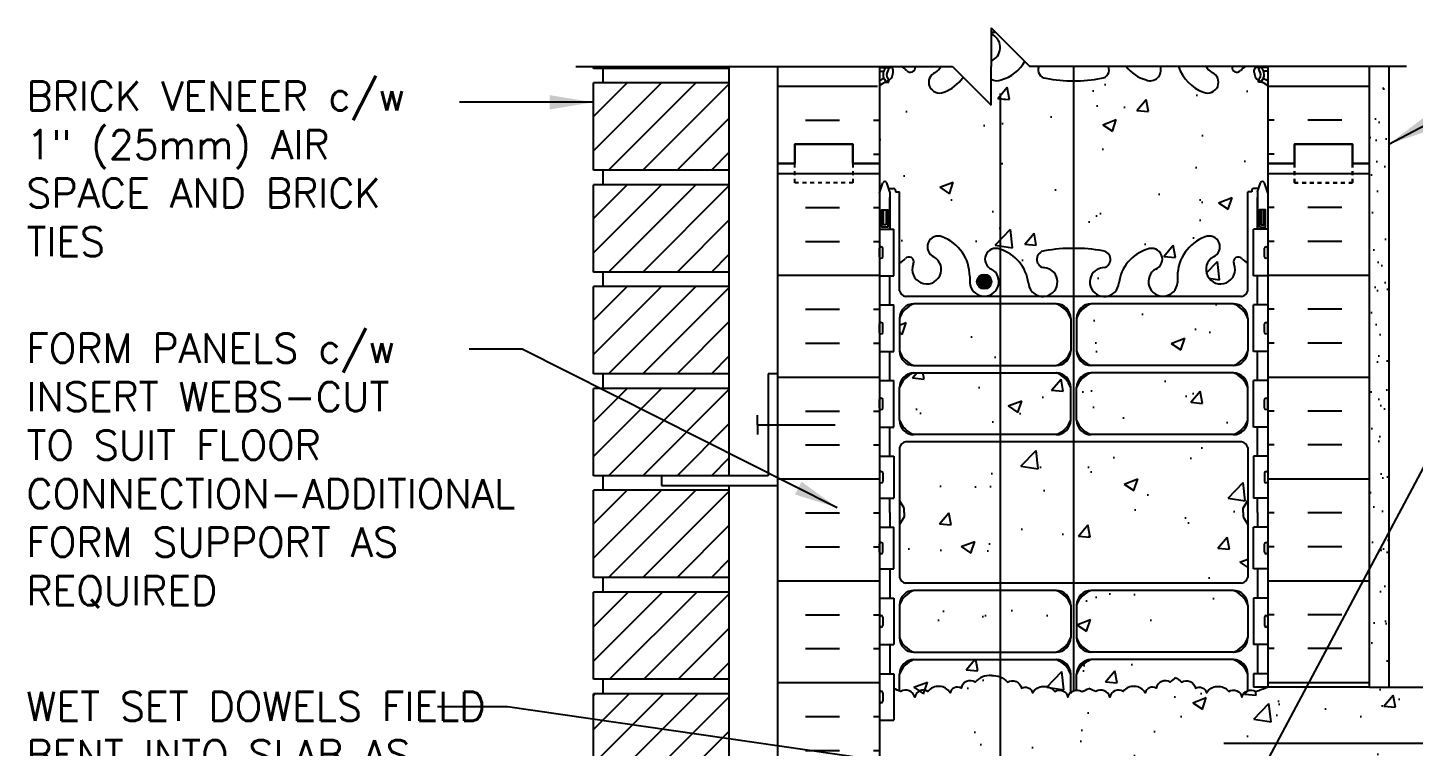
# Model space of a CAD drawing. Header units: inches. Extents: x 194.3 to 290.5, y 113.3 to 190.2.
# Drawn here: x 236.71 to 272.41, y 171.32 to 189.84 of the extents above; entities that cross this region are included whole.
import ezdxf

# ---------------------------------------------------------------- set-up
doc = ezdxf.new("R2010")
doc.units = ezdxf.units.IN
doc.header["$LTSCALE"] = 0.5
doc.header["$MEASUREMENT"] = 0
doc.linetypes.add('DASHED2', pattern=[0.375, 0.25, -0.125])
for name, color, linetype in [('HATCH', 12, 'Continuous'), ('line25', 2, 'Continuous'), ('LINE3', 3, 'Continuous'), ('LINE50', 5, 'Continuous'), ('LINE9', 9, 'Continuous'), ('TEXT', 4, 'Continuous'), ('Web_Edge', 9, 'Continuous')]:
    doc.layers.add(name, color=color, linetype=linetype)
doc.styles.add('DIM', font='romans.shx', dxfattribs={"width": 0.7})
doc.styles.add('ROMANS', font='romans.shx', dxfattribs={"height": 0.75})
doc.styles.get("Standard").update_dxf_attribs({"font": 'romans.shx', "height": 0.75})
doc.linetypes.add('STEEL', pattern='A,0.5,-0.2,["X",Standard,S=0.1,R=0,X=-0.1,Y=-0.05],-0.1', length=0.8)
doc.dimstyles.new('ext_12', dxfattribs={"dimscale": 12, "dimtxt": 0.09375, "dimasz": 0.09375, "dimexe": 0.09375, "dimexo": 0.0625, "dimgap": 0.0625, "dimtad": 1, "dimdec": 1, "dimzin": 3, "dimdsep": 46, "dimlunit": 4, "dimtxsty": 'DIM', "dimcen": 0.09, "dimdle": 0.09375, "dimclrt": 4, "dimadec": 0, "dimazin": 0, "dimtfac": 1, "dimtdec": 1, "dimtmove": 2, "dimatfit": 3, "dimfxl": 1, "dimfrac": 2, "dimtolj": 1, "dimtzin": 0, "dimarcsym": 0})
pattern_1 = [(45, (187.5547, -22.79926), (-0.4419417, 0.4419417), [])]

msp = doc.modelspace()

# ---------------------------------------------------------------- hatches: boundary and pattern name
at = {"layer": 'HATCH'}
h = msp.add_hatch(dxfattribs=at)
h.set_pattern_fill('AR-CONC', color=256, scale=0.5)
h.set_pattern_definition([(50, (0, 0), (3.5863, -0.31376), [0.375, -4.125]), (355, (0, 0), (-0.693757, 3.76096), [0.3, -3.3]), (100.4514, (0.299, -0.026), (2.892544, 3.4472), [0.3187, -3.50571]), (46.1842, (0, 1), (5.336207, -0.827596), [0.5625, -6.1875]), (96.6356, (0.4447, 0.931), (4.67331, 4.87059), [0.47805, -5.25857]), (351.1842, (0, 1), (4.67331, 4.87059), [0.45, -4.95]), (21, (0.5, 0.75), (2.984535, -2.013094), [0.375, -4.125]), (326, (0.5, 0.75), (1.216577, 3.62575), [0.3, -3.3]), (71.4514, (0.7487, 0.5822), (4.201112, 1.612656), [0.3187, -3.50571]), (37.5, (0, 0), (0.0607993, 1.6644693), [0, -3.26, 0, -3.35, 0, -3.3125]), (7.5, (0, 0), (1.315348, 1.972059), [0, -1.91, 0, -3.185, 0, -1.2625]), (327.5, (-1.115, 0), (2.669112, -0.1127744), [0, -1.25, 0, -3.9, 0, -5.175]), (317.5, (-1.615, 0), (2.915931, 0.500525), [0, -1.625, 0, -2.59, 0, -3.675])])
h.paths.add_polyline_path([(268.662, 188.344, 0.08841), (268.516, 188.441), (268.426, 188.441), (268.426, 188.483, -0.249069), (268.316, 188.69), (268.316, 188.758, -0.414214), (268.379, 188.82), (268.426, 188.82), (268.426, 188.844), (268.099, 188.844, 0.097816), (267.963, 188.739, -0.764001), (267.746, 188.844), (267.079, 188.844, 0.143503), (267.225, 188.692, -1), (267.011, 188.181, -0.223023), (266.363, 188.844), (265.897, 188.844, -0.648279), (265.528, 188.498, -0.153931), (265.012, 188.844), (264.559, 188.844, -0.507939), (264.376, 188.539, -0.047544), (263.662, 188.475, -0.047544), (262.948, 188.539, -0.507939), (262.765, 188.844), (262.537, 188.844), (262.403, 188.978, -0.19424), (261.796, 188.498, -0.249211), (261.537, 188.522), (261.537, 187.844), (260.816, 188.565, -0.148242), (260.313, 188.181, -1), (260.099, 188.692, 0.143503), (260.245, 188.844), (259.578, 188.844, -0.763977), (259.361, 188.739, 0.09782), (259.226, 188.844), (258.898, 188.844), (258.898, 188.82), (258.946, 188.82, -0.414214), (259.008, 188.758), (259.008, 188.69, -0.249069), (258.898, 188.483), (258.898, 188.441), (258.808, 188.441, 0.088416), (258.662, 188.344), (258.662, 186.344), (258.662, 185.585), (258.747, 185.845, -0.6), (258.847, 185.845), (258.896, 185.695), (259.022, 185.695, -0.414214), (259.072, 185.645), (259.072, 185.615), (259.172, 185.615), (259.172, 183.778, 0.108933), (259.325, 183.891, -0.8344), (259.536, 183.766), (259.525, 183.744, 2.155404), (260.063, 183.939, -1), (260.277, 184.45, -0.311223), (260.986, 183.434), (260.985, 183.269, 1.661382), (261.546, 183.622, -1), (261.76, 184.133, -0.30095), (262.496, 183.26, 1.661382), (263.057, 183.613, 0.055617), (262.878, 183.659, -0.843243), (262.912, 184.091, -0.049932), (263.662, 184.156, -0.049932), (264.412, 184.091, -0.843243), (264.446, 183.659, 0.055617), (264.267, 183.613, 1.661382), (264.828, 183.26, -0.30095), (265.564, 184.133, -1), (265.778, 183.622, 1.661382), (266.339, 183.269), (266.338, 183.434, -0.311223), (267.047, 184.45, -1), (267.261, 183.939, 2.155404), (267.8, 183.744), (267.788, 183.766, -0.834375), (267.999, 183.891, 0.10894), (268.152, 183.778), (268.152, 185.615), (268.252, 185.615), (268.252, 185.645, -0.414214), (268.302, 185.695), (268.428, 185.695), (268.477, 185.845, -0.6), (268.577, 185.845), (268.662, 185.585), (268.662, 186.344)])
h.paths.add_polyline_path([(263.586, 182.351, 0.225652), (263.211, 182.726), (259.547, 182.726, 0.225652), (259.172, 182.351), (259.172, 181.51, 0.225652), (259.547, 181.135), (263.211, 181.135, 0.225652), (263.586, 181.51)])
h.paths.add_polyline_path([(263.586, 180.569, 0.225652), (263.211, 180.944), (259.547, 180.944, 0.225652), (259.172, 180.569), (259.172, 179.728, 0.225652), (259.547, 179.353), (263.211, 179.353, 0.225652), (263.586, 179.728)])
h.paths.add_polyline_path([(268.152, 180.569, 0.225652), (267.777, 180.944), (264.113, 180.944, 0.225652), (263.738, 180.569), (263.738, 179.728, 0.225652), (264.113, 179.353), (267.777, 179.353, 0.225652), (268.152, 179.728)])
h.paths.add_polyline_path([(268.152, 182.351, 0.225652), (267.777, 182.726), (264.113, 182.726, 0.225652), (263.738, 182.351), (263.738, 181.51, 0.225652), (264.113, 181.135), (267.777, 181.135, 0.225652), (268.152, 181.51)])
h.paths.add_polyline_path([(268.152, 177.656), (268.152, 179.018, 0.268138), (267.991, 179.166), (259.333, 179.166, 0.268156), (259.172, 179.018), (259.172, 177.656), (259.292, 177.456), (259.292, 177.344), (259.292, 177.232), (259.172, 177.032), (259.172, 175.67, 0.268156), (259.333, 175.522), (267.991, 175.522, 0.268138), (268.152, 175.67), (268.152, 177.032), (268.032, 177.232), (268.032, 177.344), (268.032, 177.456)])
h.paths.add_polyline_path([(263.586, 174.96, 0.225652), (263.211, 175.335), (259.547, 175.335, 0.225652), (259.172, 174.96), (259.172, 174.119, 0.225652), (259.547, 173.744), (263.211, 173.744, 0.225652), (263.586, 174.119)])
h.paths.add_polyline_path([(263.211, 173.553), (259.547, 173.553, 0.225652), (259.172, 173.178), (259.172, 172.743, 0.006406), (259.206, 172.73, -0.520567), (259.566, 172.587, -0.520567), (259.908, 172.734, -0.520567), (260.48, 172.695, -0.520567), (260.762, 172.816, -0.520567), (261.124, 172.971, -0.230831), (261.541, 173.145, -0.230831), (261.959, 172.971, -0.520567), (262.32, 172.816, -0.520567), (262.602, 172.695, -0.520567), (263.175, 172.734, -0.520567), (263.516, 172.587, -0.14928), (263.586, 172.706), (263.586, 173.178, 0.225652)])
h.paths.add_polyline_path([(268.152, 174.96, 0.225652), (267.777, 175.335), (264.113, 175.335, 0.225652), (263.738, 174.96), (263.738, 174.119, 0.225652), (264.113, 173.744), (267.777, 173.744, 0.225652), (268.152, 174.119)])
h.paths.add_polyline_path([(267.777, 173.553), (264.113, 173.553, 0.225652), (263.738, 173.178), (263.738, 172.769, -0.154662), (263.876, 172.73, 0.034183), (264.055, 172.809, 0.034183), (264.235, 172.73, -0.520567), (264.594, 172.587, -0.520567), (264.936, 172.734, -0.520567), (265.508, 172.695, -0.520567), (265.79, 172.816, -0.520567), (266.152, 172.971, -0.090418), (266.297, 173.086, -0.090418), (266.442, 172.971, -0.520567), (266.804, 172.816, -0.520567), (267.086, 172.695, -0.520567), (267.658, 172.734, -0.520567), (268, 172.587, -0.256023), (268.152, 172.756), (268.152, 173.178, 0.225652)])
h.paths.add_polyline_path([(279.725, 171.594), (279.725, 172.844), (271.287, 172.844), (268.662, 172.844, 0.013426), (268.36, 172.73, 0.520567), (268, 172.587, 0.520567), (267.658, 172.734, 0.520567), (267.086, 172.695, 0.520567), (266.804, 172.816, 0.520567), (266.442, 172.971, 0.090418), (266.297, 173.086, 0.090418), (266.152, 172.971, 0.520567), (265.79, 172.816, 0.520567), (265.508, 172.695, 0.520567), (264.936, 172.734, 0.520567), (264.594, 172.587, 0.520567), (264.235, 172.73, -0.034183), (264.055, 172.809, -0.034183), (263.876, 172.73, 0.520567), (263.516, 172.587, 0.520567), (263.175, 172.734, 0.520567), (262.602, 172.695, 0.520567), (262.32, 172.816, 0.520567), (261.959, 172.971, 0.230831), (261.541, 173.145, 0.230831), (261.124, 172.971, 0.520567), (260.762, 172.816, 0.520567), (260.48, 172.695, 0.520567), (259.908, 172.734, 0.520567), (259.566, 172.587, 0.520567), (259.206, 172.73, -0.034183), (259.027, 172.809), (259.027, 171.989), (258.662, 171.989), (258.662, 171.239), (259.027, 171.239), (259.027, 170.039), (258.662, 170.039), (258.662, 168.936, -0.245058), (258.839, 168.844, -0.520567), (259.466, 168.844, -0.520567), (259.938, 168.844, -0.520567), (260.401, 168.844, -0.520567), (260.755, 168.844, -0.138895), (260.917, 168.975, -0.355937), (261.381, 168.844, -0.520567), (261.853, 168.844, -0.520567), (262.316, 168.844, -0.520567), (262.671, 168.844, -0.515981), (263.028, 168.844, -0.173241), (263.162, 168.939, -0.318594), (263.427, 168.844, -0.520567), (263.849, 168.844, -0.520567), (264.476, 168.844, -0.520567), (264.948, 168.844, -0.520567), (265.411, 168.844, -0.520567), (265.765, 168.844, -0.108934), (265.867, 168.937), (265.867, 170.344), (266.117, 170.344, -0.414214), (266.367, 170.094), (266.367, 169.094, 0.414214), (266.617, 168.844), (266.681, 168.844), (266.681, 170.344), (280.475, 170.344), (280.725, 170.594), (278.725, 170.594)])
h.paths.add_polyline_path([(266.631, 168.344), (265.867, 168.344), (265.867, 168.937, 0.108934), (265.765, 168.844, 0.520567), (265.411, 168.844, 0.520567), (264.948, 168.844, 0.520567), (264.476, 168.844, 0.520567), (263.849, 168.844, 0.520567), (263.427, 168.844, 0.520567), (263.028, 168.844, 0.515981), (262.671, 168.844, 0.520567), (262.316, 168.844, 0.520567), (261.853, 168.844, 0.520567), (261.381, 168.844, 0.520567), (260.755, 168.844, 0.520567), (260.401, 168.844, 0.520567), (259.938, 168.844, 0.520567), (259.466, 168.844, 0.520567), (258.839, 168.844, 0.245058), (258.662, 168.936), (258.662, 168.344), (258.662, 166.344, 0.088416), (258.808, 166.247), (258.898, 166.247), (258.898, 166.205, -0.249069), (259.008, 165.998), (259.008, 165.93, -0.414214), (258.946, 165.868), (258.898, 165.868), (258.898, 165.798), (259.003, 165.798, 0.231736), (259.361, 165.949, -0.8344), (259.572, 165.823), (259.561, 165.802, 2.155404), (260.099, 165.996, -1), (260.313, 166.508, -0.311223), (261.022, 165.492), (261.021, 165.327, 1.661382), (261.582, 165.679, -1), (261.796, 166.19, -0.30095), (262.532, 165.318, 1.661382), (263.093, 165.671, 0.055617), (262.914, 165.716, -0.843243), (262.948, 166.149, -0.047544), (263.662, 166.214, -0.047544), (264.376, 166.149, -0.843243), (264.41, 165.716, 0.055617), (264.231, 165.671, 1.661382), (264.792, 165.318, -0.30095), (265.528, 166.19, -1), (265.742, 165.679, 1.661382), (266.303, 165.327), (266.302, 165.492, -0.20032), (266.631, 166.266)])
h.paths.add_polyline_path([(268.662, 166.844), (268.631, 166.844), (268.631, 168.344), (267.131, 168.344), (267.131, 166.529, -0.800457), (267.225, 165.996, 0.081606), (267.131, 165.92), (267.131, 165.423, 0.831459), (267.764, 165.802), (267.752, 165.823, -0.834375), (267.963, 165.949, 0.23174), (268.321, 165.798), (268.426, 165.798), (268.426, 165.868), (268.379, 165.868, -0.414214), (268.316, 165.93), (268.316, 165.998, -0.249069), (268.426, 166.205), (268.426, 166.247), (268.516, 166.247, 0.08841), (268.662, 166.344)])
h.paths.add_polyline_path([(268.662, 162.152, 0.08841), (268.516, 162.249), (268.426, 162.249), (268.426, 162.291, -0.249069), (268.316, 162.498), (268.316, 162.565, -0.414214), (268.379, 162.628), (268.426, 162.628), (268.426, 162.698), (268.321, 162.698, -0.155529), (268.145, 162.832, 0.180914), (267.728, 163.143), (266.147, 163.496, 0.054974), (265.82, 163.532), (263.662, 163.532), (261.504, 163.532, 0.054974), (261.177, 163.496), (259.596, 163.143, 0.180914), (259.179, 162.832, -0.155529), (259.003, 162.698), (258.898, 162.698), (258.898, 162.628), (258.946, 162.628, -0.414214), (259.008, 162.565), (259.008, 162.498, -0.249069), (258.898, 162.291), (258.898, 162.249), (258.808, 162.249, 0.088416), (258.662, 162.152), (258.662, 156.536, 0.088416), (258.808, 156.439), (258.898, 156.439), (258.898, 156.397, -0.249069), (259.008, 156.19), (259.008, 156.123, -0.414214), (258.946, 156.06), (258.898, 156.06), (258.898, 155.99), (259.003, 155.99, -0.155529), (259.179, 155.856, 0.180914), (259.596, 155.545), (261.177, 155.192, 0.054974), (261.504, 155.156), (263.662, 155.156), (265.82, 155.156, 0.054974), (266.147, 155.192), (267.728, 155.545, 0.180914), (268.145, 155.856, -0.155529), (268.321, 155.99), (268.426, 155.99), (268.426, 156.06), (268.379, 156.06, -0.414214), (268.316, 156.123), (268.316, 156.19, -0.249069), (268.426, 156.397), (268.426, 156.439), (268.516, 156.439, 0.08841), (268.662, 156.536)])
h.paths.add_polyline_path([(259.561, 152.886), (259.572, 152.865, -0.042992), (259.578, 152.844), (260.245, 152.844, 1.536615)])
h.paths.add_polyline_path([(261.537, 152.522, -0.539629), (261.537, 152.985), (261.537, 153.681, 0.509438), (261.021, 153.362), (261.022, 153.197, -0.155794), (260.816, 152.565), (261.537, 151.844)])
h.paths.add_polyline_path([(262.532, 153.37, -0.100816), (262.403, 152.978), (262.537, 152.844), (262.765, 152.844, -0.234755), (262.914, 152.972, 0.055617), (263.093, 153.017, 1.661382)])
h.paths.add_polyline_path([(264.792, 153.37, 1.661382), (264.231, 153.017, 0.055617), (264.41, 152.972, -0.234755), (264.559, 152.844), (265.012, 152.844, -0.140509)])
h.paths.add_polyline_path([(266.302, 153.197), (266.303, 153.362, 1.661382), (265.742, 153.009, -0.213387), (265.897, 152.844), (266.363, 152.844, -0.082475)])
h.paths.add_polyline_path([(267.079, 152.844), (267.746, 152.844, -0.042992), (267.752, 152.865), (267.764, 152.886, 1.536615)])
h = msp.add_hatch(dxfattribs=at)
h.set_pattern_fill('ANSI31', color=256, scale=5, style=0)
h.set_pattern_definition([(45, (187.5547, -9.67426), (-0.4419417, 0.4419417), [])])
h.paths.add_polyline_path([(254.787, 188.844), (251.287, 188.844), (251.287, 188.795), (254.787, 188.795)])
h = msp.add_hatch(dxfattribs=at)
h.set_pattern_fill('INSUL', color=256, scale=7, style=0)
h.set_pattern_definition([(0, (-2667.4995, -210.6654), (0, 2.625), []), (0, (-2667.4995, -209.7904), (0, 2.625), [0.875, -0.875]), (0, (-2667.4995, -208.9154), (0, 2.625), [0.875, -0.875])])
h.paths.add_polyline_path([(258.662, 188.28), (258.098, 188.844), (256.037, 188.844), (256.037, 186.344), (256.475, 186.344), (256.475, 186.844), (257.975, 186.844), (257.975, 186.344), (258.662, 186.344)])
h = msp.add_hatch(dxfattribs=at)
h.set_pattern_fill('INSUL', color=256, scale=7, style=0)
h.set_pattern_definition([(180, (3194.8236, -210.6654), (0, 2.625), []), (180, (3194.8236, -209.7904), (0, 2.625), [0.875, -0.875]), (180, (3194.8236, -208.9154), (0, 2.625), [0.875, -0.875])])
h.paths.add_polyline_path([(271.287, 188.844), (268.662, 188.844), (268.662, 186.344), (269.35, 186.344), (269.35, 186.844), (270.85, 186.844), (270.85, 186.344), (271.287, 186.344)])
h = msp.add_hatch(dxfattribs=at)
h.set_pattern_fill('AR-SAND', color=256, scale=0.5, style=0)
h.set_pattern_definition([(37.5, (146.9599, 33.3306), (-0.0314967, 0.963412), [0, -0.76, 0, -0.85, 0, -0.8125]), (7.5, (146.9599, 33.3306), (0.884888, 1.411073), [0, -0.41, 0, -0.685, 0, -0.2625]), (327.5, (146.3449, 33.3306), (1.557071, 0.0028295), [0, -0.25, 0, -0.9, 0, -1.175]), (317.5, (146.3449, 33.3306), (1.503063, 0.438838), [0, -0.125, 0, -0.59, 0, -0.675])])
h.paths.add_polyline_path([(271.787, 179.519), (271.287, 179.335), (271.287, 172.844), (271.787, 172.844)])
h.paths.add_polyline_path([(271.787, 188.844), (271.287, 188.844), (271.287, 179.844), (271.287, 179.335), (271.787, 179.519)])
h = msp.add_hatch(dxfattribs=at)
h.set_pattern_fill('ANSI31', color=256, scale=5, style=0)
h.set_pattern_definition([(45, (187.5547, -12.29926), (-0.4419417, 0.4419417), [])])
h.paths.add_polyline_path([(254.787, 188.42), (251.287, 188.42), (251.287, 186.17), (254.787, 186.17)])
h = msp.add_hatch(dxfattribs=at)
h.set_pattern_fill('INSUL', color=256, scale=7, style=0)
h.set_pattern_definition([(0, (-2667.4995, -228.6654), (0, 2.625), []), (0, (-2667.4995, -227.7904), (0, 2.625), [0.875, -0.875]), (0, (-2667.4995, -226.9154), (0, 2.625), [0.875, -0.875])])
h.paths.add_polyline_path([(256.037, 168.344), (256.475, 168.344), (256.475, 168.844), (257.975, 168.844), (257.975, 168.344), (258.662, 168.344), (258.662, 186.344), (257.975, 186.344), (257.975, 186.844), (256.475, 186.844), (256.475, 186.344), (256.037, 186.344)])
h = msp.add_hatch(dxfattribs=at)
h.set_pattern_fill('INSUL', color=256, scale=7, style=0)
h.set_pattern_definition([(180, (3194.8236, -228.6654), (0, 2.625), []), (180, (3194.8236, -227.7904), (0, 2.625), [0.875, -0.875]), (180, (3194.8236, -226.9154), (0, 2.625), [0.875, -0.875])])
h.paths.add_polyline_path([(268.662, 172.844), (271.287, 172.844), (271.287, 186.344), (270.85, 186.344), (270.85, 186.844), (269.35, 186.844), (269.35, 186.344), (268.662, 186.344)])
h = msp.add_hatch(dxfattribs=at)
h.set_pattern_fill('ANSI31', color=256, scale=5, style=0)
h.set_pattern_definition([(45, (187.5547, -14.92426), (-0.4419417, 0.4419417), [])])
h.paths.add_polyline_path([(254.787, 185.795), (251.287, 185.795), (251.287, 183.545), (254.787, 183.545)])
h = msp.add_hatch(dxfattribs=at)
h.set_pattern_fill('ANSI31', color=256, scale=5, style=0)
h.set_pattern_definition([(45, (187.5547, -17.54926), (-0.4419417, 0.4419417), [])])
h.paths.add_polyline_path([(254.787, 183.17), (251.287, 183.17), (251.287, 180.92), (254.787, 180.92)])
h = msp.add_hatch(dxfattribs=at)
h.set_pattern_fill('ANSI31', color=256, scale=5, style=0)
h.set_pattern_definition([(45, (187.5547, -20.17426), (-0.4419417, 0.4419417), [])])
h.paths.add_polyline_path([(254.787, 180.545), (251.287, 180.545), (251.287, 178.295), (254.787, 178.295)])
h = msp.add_hatch(dxfattribs=at)
h.set_pattern_fill('ANSI31', color=256, scale=5, style=0)
h.set_pattern_definition(pattern_1)
h.paths.add_polyline_path([(254.787, 177.92), (251.287, 177.92), (251.287, 175.67), (254.787, 175.67)])
h = msp.add_hatch(dxfattribs=at)
h.set_pattern_fill('ANSI31', color=256, scale=5, style=0)
h.set_pattern_definition(pattern_1)
h.paths.add_polyline_path([(254.787, 173.045), (254.787, 175.295), (251.287, 175.295), (251.287, 173.045)])
h = msp.add_hatch(dxfattribs=at)
h.set_pattern_fill('ANSI31', color=256, scale=5, style=0)
h.set_pattern_definition(pattern_1)
h.paths.add_polyline_path([(254.787, 172.386), (254.787, 172.67), (251.287, 172.67), (251.287, 171.738)])
h = msp.add_hatch(dxfattribs=at)
h.set_pattern_fill('ANSI31', color=256, scale=5, style=0)
h.set_pattern_definition(pattern_1)
h.paths.add_polyline_path([(254.787, 170.42), (254.787, 172.386), (251.287, 171.738), (251.287, 170.42)])
at = {"layer": 'LINE3'}
msp.add_hatch(color=256, dxfattribs=at).paths.add_polyline_path([(261.547, 183.297, 1), (261.172, 183.297, 1)])

# ---------------------------------------------------------------- linework, layer by layer
at = {"layer": 'HATCH'}
for points in [[(261.541, 173.145, 0.230831), (261.124, 172.971, 0.520567), (260.762, 172.816, 0.520567), (260.48, 172.695, 0.520567), (259.908, 172.734, 0.520567), (259.566, 172.587, 0.520567), (259.206, 172.73, -0.034183), (259.027, 172.809, -0.034183)], [(261.541, 173.145, -0.230831), (261.959, 172.971, -0.520567), (262.32, 172.816, -0.520567), (262.602, 172.695, -0.520567), (263.175, 172.734, -0.520567), (263.516, 172.587, -0.520567), (263.876, 172.73, 0.034183), (264.055, 172.809, 0.034183)], [(266.297, 173.086, 0.090418), (266.152, 172.971, 0.520567), (265.79, 172.816, 0.520567), (265.508, 172.695, 0.520567), (264.936, 172.734, 0.520567), (264.594, 172.587, 0.520567), (264.235, 172.73, -0.034183), (264.055, 172.809)], [(266.297, 173.086, -0.090418), (266.442, 172.971, -0.520567), (266.804, 172.816, -0.520567), (267.086, 172.695, -0.520567), (267.658, 172.734, -0.520567), (268, 172.587, -0.520567), (268.36, 172.73, -0.013426), (268.662, 172.844)]]:
    msp.add_lwpolyline(points, format="xyb", dxfattribs=at)
at = {"layer": 'line25'}
for p, q in [((251.287, 188.795), (251.287, 188.844)), ((254.787, 188.795), (251.287, 188.795)), ((251.537, 188.42), (251.537, 188.795)), ((254.787, 178.295), (254.787, 188.844)), ((258.662, 188.844), (258.662, 186.344)), ((268.662, 188.844), (268.662, 186.344)), ((251.287, 186.17), (251.287, 188.42)), ((254.787, 188.42), (251.287, 188.42)), ((254.787, 186.17), (251.287, 186.17)), ((251.537, 185.795), (251.537, 186.17)), ((258.662, 186.344), (258.662, 168.344)), ((268.662, 186.344), (268.662, 172.844)), ((251.287, 183.545), (251.287, 185.795)), ((254.787, 185.795), (251.287, 185.795)), ((258.662, 184.649), (259.027, 184.649)), ((259.027, 183.449), (259.027, 184.649)), ((268.662, 184.649), (268.297, 184.649)), ((268.297, 183.449), (268.297, 184.649)), ((254.787, 183.545), (251.287, 183.545)), ((251.537, 183.17), (251.537, 183.545)), ((258.662, 183.449), (259.027, 183.449)), ((268.662, 183.449), (268.297, 183.449)), ((251.287, 180.92), (251.287, 183.17)), ((254.787, 183.17), (251.287, 183.17)), ((258.662, 182.699), (259.027, 182.699)), ((259.027, 181.499), (259.027, 182.699)), ((268.662, 182.699), (268.297, 182.699)), ((268.297, 181.499), (268.297, 182.699)), ((258.662, 181.499), (259.027, 181.499)), ((268.662, 181.499), (268.297, 181.499)), ((254.787, 180.92), (251.287, 180.92)), ((251.537, 180.545), (251.537, 180.92)), ((258.662, 180.749), (259.027, 180.749)), ((259.027, 179.549), (259.027, 180.749)), ((268.662, 180.749), (268.297, 180.749)), ((268.297, 179.549), (268.297, 180.749)), ((251.287, 178.295), (251.287, 180.545)), ((254.787, 180.545), (251.287, 180.545)), ((258.662, 179.549), (259.027, 179.549)), ((268.662, 179.549), (268.297, 179.549)), ((258.662, 178.799), (259.027, 178.799)), ((259.027, 178.799), (259.027, 177.719)), ((268.662, 178.799), (268.297, 178.799)), ((268.297, 178.799), (268.297, 177.719)), ((254.787, 178.295), (251.287, 178.295)), ((251.537, 177.92), (251.537, 178.295)), ((251.287, 175.67), (251.287, 177.92)), ((254.787, 177.92), (251.287, 177.92)), ((254.787, 165.17), (254.787, 178.045)), ((258.662, 177.719), (259.027, 177.719)), ((268.662, 177.719), (268.297, 177.719)), ((258.662, 176.969), (259.027, 176.969)), ((259.027, 175.889), (259.027, 176.969)), ((268.662, 176.969), (268.297, 176.969)), ((268.297, 175.889), (268.297, 176.969)), ((258.662, 175.889), (259.027, 175.889)), ((268.662, 175.889), (268.297, 175.889)), ((254.787, 175.67), (251.287, 175.67)), ((251.537, 175.295), (251.537, 175.67)), ((251.287, 173.045), (251.287, 175.295)), ((254.787, 175.295), (251.287, 175.295)), ((258.662, 175.139), (259.027, 175.139)), ((259.027, 175.139), (259.027, 173.939)), ((268.662, 175.139), (268.297, 175.139)), ((268.297, 175.139), (268.297, 173.939)), ((258.662, 173.939), (259.027, 173.939)), ((268.662, 173.939), (268.297, 173.939)), ((258.662, 173.189), (259.027, 173.189)), ((259.027, 173.189), (259.027, 171.989)), ((268.662, 173.189), (268.297, 173.189)), ((268.297, 173.189), (268.297, 172.844)), ((254.787, 173.045), (251.287, 173.045)), ((251.537, 172.67), (251.537, 173.045)), ((271.287, 172.844), (268.297, 172.844)), ((271.287, 172.844), (279.725, 172.844)), ((254.787, 172.67), (251.287, 172.67)), ((251.287, 170.42), (251.287, 172.67)), ((258.662, 171.989), (259.027, 171.989))]:
    msp.add_line(p, q, dxfattribs=at)
at = {"layer": 'LINE3'}
for p, q in [((263.662, 188.844), (263.662, 172.754)), ((261.77, 188.151), (261.77, 153.611))]:
    msp.add_line(p, q, dxfattribs=at)
msp.add_circle((261.359, 183.297), 0.188, dxfattribs=at)
at = {"layer": 'LINE50'}
for p, q in [((256.037, 186.344), (256.037, 188.844)), ((271.287, 186.344), (271.287, 188.844)), ((256.037, 168.344), (256.037, 186.344)), ((271.287, 172.844), (271.287, 186.344))]:
    msp.add_line(p, q, dxfattribs=at)
for points in [[(258.662, 186.344), (257.975, 186.344), (257.975, 186.844), (256.475, 186.844), (256.475, 186.344), (256.037, 186.344)], [(256.037, 186.344), (256.475, 186.344), (256.475, 186.844), (257.975, 186.844), (257.975, 186.344), (258.662, 186.344)], [(258.662, 186.344), (257.975, 186.344), (257.975, 186.844), (256.475, 186.844), (256.475, 186.344), (256.037, 186.344)], [(271.287, 186.344), (270.85, 186.344), (270.85, 186.844), (269.35, 186.844), (269.35, 186.344), (268.662, 186.344)], [(268.662, 186.344), (269.35, 186.344), (269.35, 186.844), (270.85, 186.844), (270.85, 186.344), (271.287, 186.344)]]:
    msp.add_lwpolyline(points, dxfattribs=at)
at = {"layer": 'LINE9'}
for p, q in [((261.537, 189.844), (261.537, 188.844)), ((261.537, 189.844), (262.537, 188.844)), ((250.833, 188.844), (260.537, 188.844)), ((260.537, 188.844), (261.537, 187.844)), ((261.537, 187.844), (261.537, 188.844)), ((272.241, 188.844), (262.537, 188.844)), ((271.787, 188.844), (271.787, 172.844)), ((258.662, 183.939), (258.662, 184.159)), ((258.662, 184.104), (258.662, 184.104)), ((258.662, 183.994), (258.662, 183.994)), ((258.702, 184.199), (258.702, 184.199)), ((258.702, 183.899), (258.702, 183.899)), ((258.742, 183.939), (258.742, 184.159)), ((268.582, 183.939), (268.582, 184.159)), ((268.622, 184.199), (268.622, 184.199)), ((268.622, 183.899), (268.622, 183.899)), ((268.662, 183.939), (268.662, 184.159)), ((268.662, 184.104), (268.662, 184.104)), ((268.662, 183.994), (268.662, 183.994)), ((258.662, 181.989), (258.662, 182.209)), ((258.662, 182.154), (258.662, 182.154)), ((258.702, 182.249), (258.702, 182.249)), ((258.742, 181.989), (258.742, 182.209)), ((268.582, 181.989), (268.582, 182.209)), ((268.622, 182.249), (268.622, 182.249)), ((268.662, 181.989), (268.662, 182.209)), ((268.662, 182.154), (268.662, 182.154)), ((258.662, 182.044), (258.662, 182.044)), ((258.702, 181.949), (258.702, 181.949)), ((268.622, 181.949), (268.622, 181.949)), ((268.662, 182.044), (268.662, 182.044)), ((255.787, 180.92), (255.787, 178.295)), ((256.037, 180.92), (255.787, 180.92)), ((258.662, 180.039), (258.662, 180.259)), ((258.662, 180.204), (258.662, 180.204)), ((258.662, 180.094), (258.662, 180.094)), ((258.702, 180.299), (258.702, 180.299)), ((258.702, 179.999), (258.702, 179.999)), ((258.742, 180.039), (258.742, 180.259)), ((268.582, 180.039), (268.582, 180.259)), ((268.622, 180.299), (268.622, 180.299)), ((268.622, 179.999), (268.622, 179.999)), ((268.662, 180.039), (268.662, 180.259)), ((268.662, 180.204), (268.662, 180.204)), ((268.662, 180.094), (268.662, 180.094)), ((255.515, 179.608), (255.515, 179.858)), ((255.515, 179.608), (255.515, 179.358)), ((255.515, 179.608), (257.515, 179.608)), ((255.787, 178.295), (253.037, 178.295)), ((253.037, 178.295), (253.037, 178.045)), ((258.662, 178.369), (258.662, 178.149)), ((258.662, 178.314), (258.662, 178.314)), ((258.662, 178.204), (258.662, 178.204)), ((258.702, 178.409), (258.702, 178.409)), ((258.742, 178.369), (258.742, 178.149)), ((268.582, 178.369), (268.582, 178.149)), ((268.622, 178.409), (268.622, 178.409)), ((268.662, 178.369), (268.662, 178.149)), ((268.662, 178.314), (268.662, 178.314)), ((268.662, 178.204), (268.662, 178.204)), ((253.037, 178.045), (256.037, 178.045)), ((258.702, 178.109), (258.702, 178.109)), ((268.622, 178.109), (268.622, 178.109)), ((258.662, 176.319), (258.662, 176.539)), ((258.662, 176.484), (258.662, 176.484)), ((258.702, 176.579), (258.702, 176.579)), ((258.742, 176.319), (258.742, 176.539)), ((268.582, 176.319), (268.582, 176.539)), ((268.622, 176.579), (268.622, 176.579)), ((268.662, 176.319), (268.662, 176.539)), ((268.662, 176.484), (268.662, 176.484)), ((258.662, 176.374), (258.662, 176.374)), ((258.702, 176.279), (258.702, 176.279)), ((268.622, 176.279), (268.622, 176.279)), ((268.662, 176.374), (268.662, 176.374)), ((258.662, 174.649), (258.662, 174.429)), ((258.702, 174.689), (258.702, 174.689)), ((258.742, 174.649), (258.742, 174.429)), ((268.582, 174.649), (268.582, 174.429)), ((268.622, 174.689), (268.622, 174.689)), ((268.662, 174.649), (268.662, 174.429)), ((258.662, 174.594), (258.662, 174.594)), ((258.662, 174.484), (258.662, 174.484)), ((258.702, 174.389), (258.702, 174.389)), ((268.622, 174.389), (268.622, 174.389)), ((268.662, 174.594), (268.662, 174.594)), ((268.662, 174.484), (268.662, 174.484)), ((258.662, 172.699), (258.662, 172.479)), ((258.662, 172.644), (258.662, 172.644)), ((258.662, 172.534), (258.662, 172.534)), ((258.742, 172.699), (258.742, 172.479)), ((258.702, 172.439), (258.702, 172.439))]:
    msp.add_line(p, q, dxfattribs=at)
at = {"layer": 'LINE9', "linetype": 'STEEL'}
msp.add_line((267.536, 171.397), (279.528, 171.397), dxfattribs=at)
at = {"layer": 'LINE9', "linetype": 'DASHED2', "ltscale": 0.15}
for points in [[(257.975, 186.344), (257.975, 186.344), (257.975, 185.844), (256.475, 185.844), (256.475, 186.344), (256.475, 186.344)], [(257.975, 186.344), (257.975, 186.344), (257.975, 185.844), (256.475, 185.844), (256.475, 186.344), (256.475, 186.344)], [(269.35, 186.344), (269.35, 186.344), (269.35, 185.844), (270.85, 185.844), (270.85, 186.344), (270.85, 186.344)], [(270.85, 186.344), (270.85, 186.344), (270.85, 185.844), (269.35, 185.844), (269.35, 186.344), (269.35, 186.344)]]:
    msp.add_lwpolyline(points, dxfattribs=at)
at = {"layer": 'LINE9'}
for centre, start, end in [((258.702, 184.159), 90, 180), ((258.702, 183.939), 180, 270), ((258.702, 184.159), 360, 90), ((258.702, 183.939), 270, 0), ((268.622, 184.159), 90, 180), ((268.622, 183.939), 180, 270), ((268.622, 184.159), 0, 90), ((268.622, 183.939), 270, 0), ((258.702, 182.209), 90, 180), ((258.702, 182.209), 360, 90), ((268.622, 182.209), 90, 180), ((268.622, 182.209), 0, 90), ((258.702, 181.989), 180, 270), ((258.702, 181.989), 270, 0), ((268.622, 181.989), 180, 270), ((268.622, 181.989), 270, 0), ((258.702, 180.259), 90, 180), ((258.702, 180.039), 180, 270), ((258.702, 180.259), 360, 90), ((258.702, 180.039), 270, 0), ((268.622, 180.259), 90, 180), ((268.622, 180.039), 180, 270), ((268.622, 180.259), 0, 90), ((268.622, 180.039), 270, 0), ((258.702, 178.369), 90, 180), ((258.702, 178.369), 0, 90), ((268.622, 178.369), 90, 180), ((268.622, 178.369), 360, 90), ((258.702, 178.149), 180, 270), ((258.702, 178.149), 270, 0), ((268.622, 178.149), 180, 270), ((268.622, 178.149), 270, 0), ((258.702, 176.539), 90, 180), ((258.702, 176.539), 360, 90), ((268.622, 176.539), 90, 180), ((268.622, 176.539), 0, 90), ((258.702, 176.319), 180, 270), ((258.702, 176.319), 270, 0), ((268.622, 176.319), 180, 270), ((268.622, 176.319), 270, 0), ((258.702, 174.649), 90, 180), ((258.702, 174.649), 0, 90), ((268.622, 174.649), 90, 180), ((268.622, 174.649), 360, 90), ((258.702, 174.429), 180, 270), ((258.702, 174.429), 270, 0), ((268.622, 174.429), 180, 270), ((268.622, 174.429), 270, 0), ((258.702, 172.699), 90, 180), ((258.702, 172.479), 180, 270), ((258.702, 172.699), 0, 90), ((258.702, 172.479), 270, 0)]:
    msp.add_arc(centre, 0.04, start, end, dxfattribs=at)
at = {"layer": 'Web_Edge'}
for p, q in [((261.537, 189.725), (261.656, 189.725)), ((258.662, 188.82), (258.946, 188.82)), ((258.662, 188.72), (258.74, 188.72)), ((258.808, 188.82), (258.808, 188.844)), ((258.898, 188.82), (258.898, 188.844)), ((259.008, 188.69), (259.008, 188.758)), ((268.316, 188.69), (268.316, 188.758)), ((268.662, 188.82), (268.379, 188.82)), ((268.426, 188.82), (268.426, 188.844)), ((268.516, 188.82), (268.516, 188.844)), ((268.662, 188.72), (268.584, 188.72)), ((258.808, 188.441), (258.898, 188.441)), ((258.898, 188.441), (258.898, 188.483)), ((268.426, 188.441), (268.426, 188.483)), ((268.516, 188.441), (268.426, 188.441)), ((258.662, 185.585), (258.747, 185.845)), ((258.922, 185.615), (258.847, 185.845)), ((258.896, 185.695), (259.022, 185.695)), ((268.428, 185.695), (268.302, 185.695)), ((268.402, 185.615), (268.477, 185.845)), ((268.662, 185.585), (268.577, 185.845)), ((258.922, 185.615), (258.922, 184.649)), ((259.072, 185.645), (259.072, 185.645)), ((259.072, 185.645), (259.072, 185.615)), ((259.072, 185.615), (259.172, 185.615)), ((259.172, 183.061), (259.172, 185.615)), ((268.252, 185.615), (268.152, 185.615)), ((268.152, 183.061), (268.152, 185.615)), ((268.252, 185.645), (268.252, 185.645)), ((268.252, 185.645), (268.252, 185.615)), ((268.402, 185.615), (268.402, 184.649)), ((259.525, 183.744), (259.536, 183.766)), ((267.8, 183.744), (267.788, 183.766)), ((260.986, 183.434), (260.985, 183.269)), ((266.338, 183.434), (266.339, 183.269)), ((267.991, 182.913), (259.333, 182.913)), ((263.211, 182.726), (259.547, 182.726)), ((267.777, 182.726), (264.113, 182.726)), ((259.172, 182.351), (259.172, 181.51)), ((263.586, 182.351), (263.586, 181.51)), ((263.738, 182.352), (263.738, 181.511)), ((268.152, 182.351), (268.152, 181.51)), ((259.547, 181.135), (263.211, 181.135)), ((267.777, 181.135), (264.113, 181.135)), ((259.547, 180.944), (263.211, 180.944)), ((267.777, 180.944), (264.113, 180.944)), ((259.172, 179.728), (259.172, 180.569)), ((263.586, 179.728), (263.586, 180.569)), ((263.738, 179.728), (263.738, 180.568)), ((268.152, 179.728), (268.152, 180.569)), ((263.211, 179.353), (259.547, 179.353)), ((267.777, 179.353), (264.113, 179.353)), ((259.172, 179.018), (259.172, 175.67)), ((267.991, 179.166), (259.333, 179.166)), ((268.152, 179.018), (268.152, 175.67)), ((259.292, 177.456), (259.172, 177.656)), ((259.292, 177.456), (259.172, 177.656)), ((268.032, 177.456), (268.152, 177.656)), ((268.032, 177.456), (268.152, 177.656)), ((259.292, 177.232), (259.172, 177.032)), ((259.292, 177.232), (259.172, 177.032)), ((259.292, 177.344), (259.292, 177.456)), ((259.292, 177.344), (259.292, 177.456)), ((259.292, 177.344), (259.292, 177.232)), ((259.292, 177.344), (259.292, 177.232)), ((268.032, 177.344), (268.032, 177.456)), ((268.032, 177.344), (268.032, 177.456)), ((268.032, 177.344), (268.032, 177.232)), ((268.032, 177.344), (268.032, 177.232)), ((268.032, 177.232), (268.152, 177.032)), ((268.032, 177.232), (268.152, 177.032)), ((267.991, 175.522), (259.333, 175.522)), ((263.211, 175.335), (259.547, 175.335)), ((267.777, 175.335), (264.113, 175.335)), ((259.172, 174.96), (259.172, 174.119)), ((263.586, 174.96), (263.586, 174.119)), ((263.738, 174.96), (263.738, 174.12)), ((268.152, 174.96), (268.152, 174.119)), ((259.547, 173.744), (263.211, 173.744)), ((259.547, 173.553), (263.211, 173.553)), ((267.777, 173.744), (264.113, 173.744)), ((267.777, 173.553), (264.113, 173.553)), ((259.172, 172.743), (259.172, 173.178)), ((263.586, 172.706), (263.586, 173.178)), ((263.738, 172.769), (263.738, 173.177)), ((268.152, 172.756), (268.152, 173.178))]:
    msp.add_line(p, q, dxfattribs=at)
for points in [[(258.922, 184.649), (258.922, 185.465)], [(268.402, 184.649), (268.402, 185.465)], [(258.922, 182.699), (258.922, 183.449)], [(268.402, 182.699), (268.402, 183.449)], [(258.922, 180.749), (258.922, 181.499)], [(268.402, 180.749), (268.402, 181.499)], [(258.922, 178.799), (258.922, 179.549)], [(268.402, 178.799), (268.402, 179.549)], [(258.922, 177.344), (258.922, 177.719)], [(268.402, 177.344), (268.402, 177.719)], [(258.922, 177.344), (258.922, 176.969)], [(268.402, 177.344), (268.402, 176.969)], [(258.922, 175.889), (258.922, 175.139)], [(268.402, 175.889), (268.402, 175.139)], [(258.922, 173.939), (258.922, 173.189)], [(268.402, 173.939), (268.402, 173.189)]]:
    msp.add_lwpolyline(points, dxfattribs=at)
for points in [[(258.872, 184.705), (258.722, 184.705), (258.722, 185.145), (258.872, 185.145)], [(258.832, 184.765), (258.762, 184.765), (258.762, 185.145), (258.832, 185.145)], [(268.452, 184.705), (268.602, 184.705), (268.602, 185.145), (268.452, 185.145)], [(268.492, 184.765), (268.562, 184.765), (268.562, 185.145), (268.492, 185.145)]]:
    msp.add_lwpolyline(points, close=True, dxfattribs=at)
for centre, radius, start, end in [((261.395, 189.334), 0.375, 299.9315, 67.7711), ((261.689, 188.753), 0.277, 112.68, 123.2948), ((261.505, 189.49), 1.034, 286.3365, 330.3055), ((258.74, 188.701), 0.0196, 344.5099, 90.5968), ((259.002, 188.636), 0.25, 137.5391, 219.8855), ((258.746, 188.546), 0.021, 296.0043, 16.536), ((258.844, 188.505), 0.045, 220.8121, 38.552), ((258.851, 188.774), 0.045, 317.5391, 137.5391), ((258.758, 188.69), 0.25, 289.4712, 360), ((259.002, 188.636), 0.16, 137.5391, 219.9999), ((258.946, 188.758), 0.0625, 360, 90), ((259.028, 188.45), 0.441, 41.0127, 63.3604), ((259.455, 188.821), 0.125, 221.0127, 10.5286), ((260.206, 188.436), 0.277, 112.68, 292.68), ((259.912, 189.017), 0.375, 299.9315, 332.597), ((259.93, 189.203), 1.092, 290.5175, 324.2463), ((262.968, 188.758), 0.22, 157.1054, 264.8165), ((263.645, 192.252), 3.777, 259.3725, 270.2606), ((263.679, 192.252), 3.777, 269.7394, 280.6275), ((264.356, 188.758), 0.22, 275.1835, 22.8946), ((265.819, 189.49), 1.034, 218.6598, 253.6635), ((265.635, 188.753), 0.277, 247.32, 19.138), ((267.394, 189.203), 1.092, 199.1923, 249.4825), ((267.118, 188.436), 0.277, 247.32, 67.32), ((267.412, 189.017), 0.375, 207.403, 240.0685), ((267.869, 188.821), 0.125, 169.4714, 318.9873), ((268.296, 188.45), 0.441, 116.6396, 138.9873), ((268.379, 188.758), 0.0625, 90, 180), ((268.566, 188.69), 0.25, 180, 250.5288), ((268.474, 188.774), 0.045, 42.4609, 222.4609), ((268.48, 188.505), 0.045, 141.448, 319.1879), ((268.322, 188.636), 0.16, 320.0001, 42.4609), ((268.322, 188.636), 0.25, 320.1145, 42.4609), ((268.578, 188.546), 0.021, 163.464, 243.9957), ((268.584, 188.701), 0.0196, 89.4032, 195.4901), ((259.008, 187.983), 0.6, 114.9252, 125.2168), ((259.008, 187.983), 0.5, 109.4712, 133.7891), ((261.689, 188.753), 0.277, 236.7052, 292.68), ((268.316, 187.983), 0.5, 46.2122, 70.5288), ((268.316, 187.983), 0.6, 54.7832, 65.0748), ((258.797, 185.819), 0.0567, 28.0725, 151.9275), ((259.022, 185.645), 0.05, 0, 90), ((268.302, 185.645), 0.05, 90, 180), ((268.527, 185.819), 0.0567, 28.0725, 151.9275), ((260.17, 184.194), 0.277, 67.32, 247.32), ((259.894, 183.428), 1.092, 0.3332, 69.4825), ((267.43, 183.428), 1.092, 110.5175, 179.6668), ((267.154, 184.194), 0.277, 292.68, 112.68), ((258.992, 184.181), 0.441, 294.1187, 318.9873), ((259.419, 183.809), 0.125, 339.6243, 138.9873), ((259.876, 183.614), 0.375, 159.6243, 60.0685), ((261.653, 183.877), 0.277, 67.32, 247.32), ((261.469, 183.14), 1.034, 6.6669, 73.6635), ((262.932, 183.872), 0.22, 95.1835, 255.7396), ((263.609, 180.378), 3.777, 89.1934, 100.6275), ((263.715, 180.378), 3.777, 79.3725, 90.8066), ((264.392, 183.872), 0.22, 284.2604, 84.8165), ((265.855, 183.14), 1.034, 106.3365, 173.3331), ((265.671, 183.877), 0.277, 292.68, 112.68), ((267.448, 183.614), 0.375, 119.9315, 20.3757), ((267.905, 183.809), 0.125, 41.0127, 200.3757), ((268.332, 184.181), 0.441, 221.0127, 245.8818), ((261.359, 183.297), 0.375, 184.2448, 60.0685), ((262.87, 183.288), 0.375, 184.2448, 60.0685), ((262.763, 182.833), 0.834, 69.3729, 82.1063), ((264.454, 183.288), 0.375, 119.9315, 355.7552), ((264.561, 182.833), 0.834, 97.8937, 110.6271), ((265.965, 183.297), 0.375, 119.9315, 355.7552), ((259.381, 183.127), 0.219, 197.3882, 257.4322), ((267.943, 183.127), 0.219, 282.5678, 342.6083), ((259.754, 182.144), 0.617, 109.5682, 160.4318), ((259.547, 182.351), 0.375, 90, 180), ((263.004, 182.144), 0.617, 19.5682, 70.4318), ((263.211, 182.351), 0.375, 360, 90), ((264.32, 182.144), 0.617, 109.5682, 160.4318), ((264.113, 182.351), 0.375, 90, 180), ((267.57, 182.144), 0.617, 19.5682, 70.4318), ((267.777, 182.351), 0.375, 360, 90), ((259.754, 181.717), 0.617, 199.5682, 250.4318), ((259.547, 181.51), 0.375, 180, 270), ((263.004, 181.717), 0.617, 289.5682, 340.4318), ((263.211, 181.51), 0.375, 270, 0), ((264.32, 181.717), 0.617, 199.5682, 250.4318), ((264.113, 181.51), 0.375, 180, 270), ((267.57, 181.717), 0.617, 289.5682, 340.4318), ((267.777, 181.51), 0.375, 270, 0), ((259.754, 180.362), 0.617, 109.5682, 160.4318), ((259.547, 180.569), 0.375, 90, 180), ((263.004, 180.362), 0.617, 19.5682, 70.4318), ((263.211, 180.569), 0.375, 360, 90), ((264.32, 180.362), 0.617, 109.5682, 160.4318), ((264.113, 180.569), 0.375, 90, 180), ((267.57, 180.362), 0.617, 19.5682, 70.4318), ((267.777, 180.569), 0.375, 360, 90), ((259.754, 179.935), 0.617, 199.5682, 250.4318), ((259.547, 179.728), 0.375, 180, 270), ((263.004, 179.935), 0.617, 289.5682, 340.4318), ((263.211, 179.728), 0.375, 270, 0), ((264.32, 179.935), 0.617, 199.5682, 250.4318), ((264.113, 179.728), 0.375, 180, 270), ((267.57, 179.935), 0.617, 289.5682, 340.4318), ((267.777, 179.728), 0.375, 270, 0), ((259.381, 178.952), 0.219, 102.5678, 162.612), ((267.943, 178.952), 0.219, 17.3917, 77.4322), ((259.381, 175.736), 0.219, 197.388, 257.4322), ((259.754, 174.753), 0.617, 109.5682, 160.4318), ((259.547, 174.96), 0.375, 90, 180), ((263.004, 174.753), 0.617, 19.5682, 70.4318), ((263.211, 174.96), 0.375, 360, 90), ((264.32, 174.753), 0.617, 109.5682, 160.4318), ((264.113, 174.96), 0.375, 90, 180), ((267.57, 174.753), 0.617, 19.5682, 70.4318), ((267.777, 174.96), 0.375, 360, 90), ((267.943, 175.736), 0.219, 282.5678, 342.6083), ((259.754, 174.326), 0.617, 199.5682, 250.4318), ((259.547, 174.119), 0.375, 180, 270), ((263.004, 174.326), 0.617, 289.5682, 340.4318), ((263.211, 174.119), 0.375, 270, 0), ((264.32, 174.326), 0.617, 199.5682, 250.4318), ((264.113, 174.119), 0.375, 180, 270), ((267.57, 174.326), 0.617, 289.5682, 340.4318), ((267.777, 174.119), 0.375, 270, 0), ((259.754, 172.971), 0.617, 109.5682, 160.4318), ((259.547, 173.178), 0.375, 90, 180), ((263.004, 172.971), 0.617, 19.5682, 70.4318), ((263.211, 173.178), 0.375, 360, 90), ((264.32, 172.971), 0.617, 109.5682, 160.4318), ((264.113, 173.178), 0.375, 90, 180), ((267.57, 172.971), 0.617, 19.5682, 70.4318), ((267.777, 173.178), 0.375, 360, 90)]:
    msp.add_arc(centre, radius, start, end, dxfattribs=at)

# ---------------------------------------------------------------- texts
at = {"layer": 'TEXT', "char_height": 0.75, "style": 'ROMANS'}
for s, insert, width, attachment_point in [('BRICK VENEER c/w 1" (25mm) AIR SPACE AND BRICK TIES', (236.676, 186.206), 11.31619, 4), ('FORM PANELS c/w INSERT WEBS-CUT TO SUIT FLOOR CONNECTION-ADDITIONAL FORM SUPPORT AS REQUIRED', (236.676, 178.421), 11.31619, 4), ('WET SET DOWELS FIELD BENT INTO SLAB AS SPECIFIED', (236.676, 172.724), 12.85874, 1)]:
    msp.add_mtext(s, dxfattribs=dict(at, insert=insert, width=width, attachment_point=attachment_point))

# ---------------------------------------------------------------- leaders
at = {"layer": 'TEXT'}
for points, override in [([(271.787, 186.844), (276.961, 189.58), (278.455, 189.58)], {"dimgap": 0.0625, "dimtad": 0}), ([(251.281, 187.921), (248.502, 187.921), (247.832, 187.921)], {"dimtad": 0}), ([(267.53, 168.844), (276.241, 185.188), (277.453, 185.188)], {"dimgap": 0.0625, "dimtad": 0}), ([(257.57, 177.469), (249.448, 181.558), (248.083, 181.558)], {"dimgap": 0.0625, "dimtad": 0}), ([(265.026, 170.032), (249.07, 172.338), (247.268, 172.338)], {"dimgap": 0.0625, "dimtad": 0})]:
    msp.add_leader(points, dimstyle='ext_12', override=override, dxfattribs=at)

doc.saveas('drawing.dxf')
